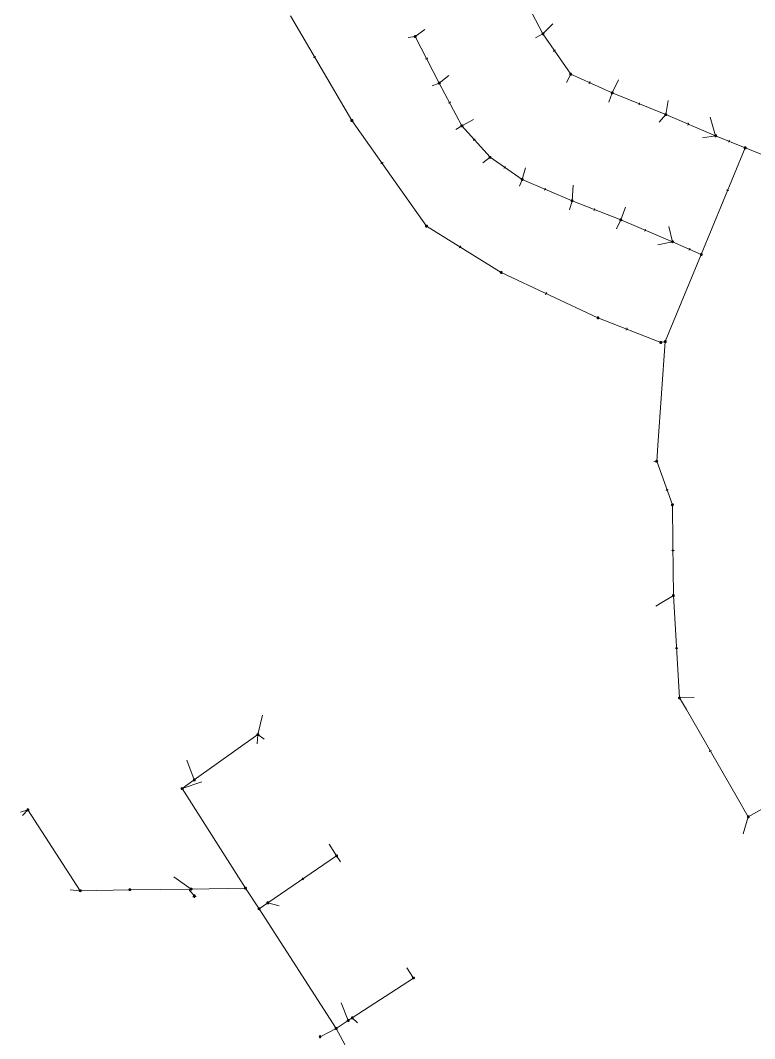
# Model space of a CAD drawing. Header units: metres. Extents: x 25504150 to 25508618, y 6694193 to 6702753.
# Drawn here: x 25505388.5 to 25505734.1, y 6701189.2 to 6701668.5 of the extents above; entities that cross this region are included whole.
import ezdxf

# ---------------------------------------------------------------- set-up
doc = ezdxf.new("R2010")
doc.units = ezdxf.units.M
for name, pattern in [('Sewer_node', [0]), ('Viemariputket', [0]), ('Viemarivarusteet', [0])]:
    doc.linetypes.add(name, pattern=pattern)
for name, color, linetype, lineweight in [('Sewer_node', 7, 'Sewer_node', 0), ('Viemariputket', 7, 'Viemariputket', 0), ('Viemarivarusteet', 7, 'Viemarivarusteet', 0)]:
    doc.layers.add(name, color=color, linetype=linetype, lineweight=lineweight)

msp = doc.modelspace()

# ---------------------------------------------------------------- linework, layer by layer
at = {"layer": 'Sewer_node', "color": 46, "linetype": 'Continuous', "true_color": 0x7f5f00, "flags": 128}
for points, elevation in [([(25505634.93, 6701662.23), (25505634.92, 6701662.3), (25505634.91, 6701662.37), (25505634.88, 6701662.44), (25505634.84, 6701662.5), (25505634.8, 6701662.56), (25505634.74, 6701662.6), (25505634.68, 6701662.64), (25505634.61, 6701662.67), (25505634.54, 6701662.68), (25505634.47, 6701662.69), (25505634.4, 6701662.68), (25505634.33, 6701662.67), (25505634.26, 6701662.64), (25505634.2, 6701662.6), (25505634.14, 6701662.56), (25505634.1, 6701662.5), (25505634.06, 6701662.44), (25505634.03, 6701662.37), (25505634.02, 6701662.3), (25505634.01, 6701662.23), (25505634.02, 6701662.16), (25505634.03, 6701662.09), (25505634.06, 6701662.02), (25505634.1, 6701661.96), (25505634.14, 6701661.9), (25505634.2, 6701661.86), (25505634.26, 6701661.82), (25505634.33, 6701661.79), (25505634.4, 6701661.78), (25505634.47, 6701661.77), (25505634.54, 6701661.78), (25505634.61, 6701661.79), (25505634.68, 6701661.82), (25505634.74, 6701661.86), (25505634.8, 6701661.9), (25505634.84, 6701661.96), (25505634.88, 6701662.02), (25505634.91, 6701662.09), (25505634.92, 6701662.16)], 45.8), ([(25505574.82, 6701660.9), (25505574.81, 6701660.97), (25505574.8, 6701661.04), (25505574.77, 6701661.11), (25505574.73, 6701661.17), (25505574.69, 6701661.23), (25505574.63, 6701661.27), (25505574.57, 6701661.31), (25505574.5, 6701661.34), (25505574.43, 6701661.35), (25505574.36, 6701661.36), (25505574.29, 6701661.35), (25505574.22, 6701661.34), (25505574.15, 6701661.31), (25505574.09, 6701661.27), (25505574.03, 6701661.23), (25505573.99, 6701661.17), (25505573.95, 6701661.11), (25505573.92, 6701661.04), (25505573.91, 6701660.97), (25505573.9, 6701660.9), (25505573.91, 6701660.83), (25505573.92, 6701660.76), (25505573.95, 6701660.69), (25505573.99, 6701660.63), (25505574.03, 6701660.57), (25505574.09, 6701660.53), (25505574.15, 6701660.49), (25505574.22, 6701660.46), (25505574.29, 6701660.45), (25505574.36, 6701660.44), (25505574.43, 6701660.45), (25505574.5, 6701660.46), (25505574.57, 6701660.49), (25505574.63, 6701660.53), (25505574.69, 6701660.57), (25505574.73, 6701660.63), (25505574.77, 6701660.69), (25505574.8, 6701660.76), (25505574.81, 6701660.83)], 46.7), ([(25505647.98, 6701643.17), (25505647.97, 6701643.24), (25505647.96, 6701643.31), (25505647.93, 6701643.38), (25505647.89, 6701643.44), (25505647.85, 6701643.5), (25505647.79, 6701643.54), (25505647.73, 6701643.58), (25505647.66, 6701643.61), (25505647.59, 6701643.62), (25505647.52, 6701643.63), (25505647.45, 6701643.62), (25505647.38, 6701643.61), (25505647.31, 6701643.58), (25505647.25, 6701643.54), (25505647.19, 6701643.5), (25505647.15, 6701643.44), (25505647.11, 6701643.38), (25505647.08, 6701643.31), (25505647.07, 6701643.24), (25505647.06, 6701643.17), (25505647.07, 6701643.1), (25505647.08, 6701643.03), (25505647.11, 6701642.96), (25505647.15, 6701642.9), (25505647.19, 6701642.84), (25505647.25, 6701642.8), (25505647.31, 6701642.76), (25505647.38, 6701642.73), (25505647.45, 6701642.72), (25505647.52, 6701642.71), (25505647.59, 6701642.72), (25505647.66, 6701642.73), (25505647.73, 6701642.76), (25505647.79, 6701642.8), (25505647.85, 6701642.84), (25505647.89, 6701642.9), (25505647.93, 6701642.96), (25505647.96, 6701643.03), (25505647.97, 6701643.1)], 45.62), ([(25505586.1, 6701639), (25505586.09, 6701639.07), (25505586.08, 6701639.14), (25505586.05, 6701639.21), (25505586.01, 6701639.27), (25505585.97, 6701639.33), (25505585.91, 6701639.37), (25505585.85, 6701639.41), (25505585.78, 6701639.44), (25505585.71, 6701639.45), (25505585.64, 6701639.46), (25505585.57, 6701639.45), (25505585.5, 6701639.44), (25505585.43, 6701639.41), (25505585.37, 6701639.37), (25505585.31, 6701639.33), (25505585.27, 6701639.27), (25505585.23, 6701639.21), (25505585.2, 6701639.14), (25505585.19, 6701639.07), (25505585.18, 6701639), (25505585.19, 6701638.93), (25505585.2, 6701638.86), (25505585.23, 6701638.79), (25505585.27, 6701638.73), (25505585.31, 6701638.67), (25505585.37, 6701638.63), (25505585.43, 6701638.59), (25505585.5, 6701638.56), (25505585.57, 6701638.55), (25505585.64, 6701638.54), (25505585.71, 6701638.55), (25505585.78, 6701638.56), (25505585.85, 6701638.59), (25505585.91, 6701638.63), (25505585.97, 6701638.67), (25505586.01, 6701638.73), (25505586.05, 6701638.79), (25505586.08, 6701638.86), (25505586.09, 6701638.93)], 46.31), ([(25505667.55, 6701634.39), (25505667.54, 6701634.46), (25505667.53, 6701634.53), (25505667.5, 6701634.6), (25505667.46, 6701634.66), (25505667.42, 6701634.72), (25505667.36, 6701634.76), (25505667.3, 6701634.8), (25505667.23, 6701634.83), (25505667.16, 6701634.84), (25505667.09, 6701634.85), (25505667.02, 6701634.84), (25505666.95, 6701634.83), (25505666.88, 6701634.8), (25505666.82, 6701634.76), (25505666.76, 6701634.72), (25505666.72, 6701634.66), (25505666.68, 6701634.6), (25505666.65, 6701634.53), (25505666.64, 6701634.46), (25505666.63, 6701634.39), (25505666.64, 6701634.32), (25505666.65, 6701634.25), (25505666.68, 6701634.18), (25505666.72, 6701634.12), (25505666.76, 6701634.06), (25505666.82, 6701634.02), (25505666.88, 6701633.98), (25505666.95, 6701633.95), (25505667.02, 6701633.94), (25505667.09, 6701633.93), (25505667.16, 6701633.94), (25505667.23, 6701633.95), (25505667.3, 6701633.98), (25505667.36, 6701634.02), (25505667.42, 6701634.06), (25505667.46, 6701634.12), (25505667.5, 6701634.18), (25505667.53, 6701634.25), (25505667.54, 6701634.32)], 45.45), ([(25505692.74, 6701624.18), (25505692.73, 6701624.25), (25505692.72, 6701624.33), (25505692.69, 6701624.39), (25505692.65, 6701624.46), (25505692.6, 6701624.51), (25505692.55, 6701624.56), (25505692.48, 6701624.6), (25505692.42, 6701624.63), (25505692.34, 6701624.64), (25505692.27, 6701624.65), (25505692.2, 6701624.64), (25505692.12, 6701624.63), (25505692.06, 6701624.6), (25505691.99, 6701624.56), (25505691.94, 6701624.51), (25505691.89, 6701624.46), (25505691.85, 6701624.39), (25505691.82, 6701624.33), (25505691.81, 6701624.25), (25505691.8, 6701624.18), (25505691.81, 6701624.11), (25505691.82, 6701624.03), (25505691.85, 6701623.97), (25505691.89, 6701623.9), (25505691.94, 6701623.85), (25505691.99, 6701623.8), (25505692.06, 6701623.76), (25505692.12, 6701623.73), (25505692.2, 6701623.72), (25505692.27, 6701623.71), (25505692.34, 6701623.72), (25505692.42, 6701623.73), (25505692.48, 6701623.76), (25505692.55, 6701623.8), (25505692.6, 6701623.85), (25505692.65, 6701623.9), (25505692.69, 6701623.97), (25505692.72, 6701624.03), (25505692.73, 6701624.11)], 44.67), ([(25505544.98, 6701621.39), (25505544.97, 6701621.46), (25505544.96, 6701621.53), (25505544.93, 6701621.6), (25505544.89, 6701621.66), (25505544.85, 6701621.72), (25505544.79, 6701621.76), (25505544.73, 6701621.8), (25505544.66, 6701621.83), (25505544.59, 6701621.84), (25505544.52, 6701621.85), (25505544.45, 6701621.84), (25505544.38, 6701621.83), (25505544.31, 6701621.8), (25505544.25, 6701621.76), (25505544.19, 6701621.72), (25505544.15, 6701621.66), (25505544.11, 6701621.6), (25505544.08, 6701621.53), (25505544.07, 6701621.46), (25505544.06, 6701621.39), (25505544.07, 6701621.32), (25505544.08, 6701621.25), (25505544.11, 6701621.18), (25505544.15, 6701621.12), (25505544.19, 6701621.06), (25505544.25, 6701621.02), (25505544.31, 6701620.98), (25505544.38, 6701620.95), (25505544.45, 6701620.94), (25505544.52, 6701620.93), (25505544.59, 6701620.94), (25505544.66, 6701620.95), (25505544.73, 6701620.98), (25505544.79, 6701621.02), (25505544.85, 6701621.06), (25505544.89, 6701621.12), (25505544.93, 6701621.18), (25505544.96, 6701621.25), (25505544.97, 6701621.32)], 46.59), ([(25505596.79, 6701618.94), (25505596.78, 6701619.01), (25505596.77, 6701619.08), (25505596.74, 6701619.15), (25505596.7, 6701619.21), (25505596.66, 6701619.27), (25505596.6, 6701619.31), (25505596.54, 6701619.35), (25505596.47, 6701619.38), (25505596.4, 6701619.39), (25505596.33, 6701619.4), (25505596.26, 6701619.39), (25505596.19, 6701619.38), (25505596.12, 6701619.35), (25505596.06, 6701619.31), (25505596, 6701619.27), (25505595.96, 6701619.21), (25505595.92, 6701619.15), (25505595.89, 6701619.08), (25505595.88, 6701619.01), (25505595.87, 6701618.94), (25505595.88, 6701618.87), (25505595.89, 6701618.8), (25505595.92, 6701618.73), (25505595.96, 6701618.67), (25505596, 6701618.61), (25505596.06, 6701618.57), (25505596.12, 6701618.53), (25505596.19, 6701618.5), (25505596.26, 6701618.49), (25505596.33, 6701618.48), (25505596.4, 6701618.49), (25505596.47, 6701618.5), (25505596.54, 6701618.53), (25505596.6, 6701618.57), (25505596.66, 6701618.61), (25505596.7, 6701618.67), (25505596.74, 6701618.73), (25505596.77, 6701618.8), (25505596.78, 6701618.87)], 46.15), ([(25505716.2, 6701614.21), (25505716.19, 6701614.28), (25505716.18, 6701614.36), (25505716.15, 6701614.42), (25505716.11, 6701614.49), (25505716.06, 6701614.54), (25505716.01, 6701614.59), (25505715.94, 6701614.63), (25505715.88, 6701614.66), (25505715.8, 6701614.67), (25505715.73, 6701614.68), (25505715.66, 6701614.67), (25505715.58, 6701614.66), (25505715.52, 6701614.63), (25505715.45, 6701614.59), (25505715.4, 6701614.54), (25505715.35, 6701614.49), (25505715.31, 6701614.42), (25505715.28, 6701614.36), (25505715.27, 6701614.28), (25505715.26, 6701614.21), (25505715.27, 6701614.14), (25505715.28, 6701614.06), (25505715.31, 6701614), (25505715.35, 6701613.93), (25505715.4, 6701613.88), (25505715.45, 6701613.83), (25505715.52, 6701613.79), (25505715.58, 6701613.76), (25505715.66, 6701613.75), (25505715.73, 6701613.74), (25505715.8, 6701613.75), (25505715.88, 6701613.76), (25505715.94, 6701613.79), (25505716.01, 6701613.83), (25505716.06, 6701613.88), (25505716.11, 6701613.93), (25505716.15, 6701614), (25505716.18, 6701614.06), (25505716.19, 6701614.14)], 43.05), ([(25505730.07, 6701608.54), (25505730.06, 6701608.61), (25505730.05, 6701608.68), (25505730.02, 6701608.75), (25505729.98, 6701608.81), (25505729.94, 6701608.87), (25505729.88, 6701608.91), (25505729.82, 6701608.95), (25505729.75, 6701608.98), (25505729.68, 6701608.99), (25505729.61, 6701609), (25505729.54, 6701608.99), (25505729.47, 6701608.98), (25505729.4, 6701608.95), (25505729.34, 6701608.91), (25505729.28, 6701608.87), (25505729.24, 6701608.81), (25505729.2, 6701608.75), (25505729.17, 6701608.68), (25505729.16, 6701608.61), (25505729.15, 6701608.54), (25505729.16, 6701608.47), (25505729.17, 6701608.4), (25505729.2, 6701608.33), (25505729.24, 6701608.27), (25505729.28, 6701608.21), (25505729.34, 6701608.17), (25505729.4, 6701608.13), (25505729.47, 6701608.1), (25505729.54, 6701608.09), (25505729.61, 6701608.08), (25505729.68, 6701608.09), (25505729.75, 6701608.1), (25505729.82, 6701608.13), (25505729.88, 6701608.17), (25505729.94, 6701608.21), (25505729.98, 6701608.27), (25505730.02, 6701608.33), (25505730.05, 6701608.4), (25505730.06, 6701608.47)], 42.83), ([(25505610.01, 6701604.07), (25505610, 6701604.14), (25505609.99, 6701604.21), (25505609.96, 6701604.28), (25505609.92, 6701604.34), (25505609.88, 6701604.4), (25505609.82, 6701604.44), (25505609.76, 6701604.48), (25505609.69, 6701604.51), (25505609.62, 6701604.52), (25505609.55, 6701604.53), (25505609.48, 6701604.52), (25505609.41, 6701604.51), (25505609.34, 6701604.48), (25505609.28, 6701604.44), (25505609.22, 6701604.4), (25505609.18, 6701604.34), (25505609.14, 6701604.28), (25505609.11, 6701604.21), (25505609.1, 6701604.14), (25505609.09, 6701604.07), (25505609.1, 6701604), (25505609.11, 6701603.93), (25505609.14, 6701603.86), (25505609.18, 6701603.8), (25505609.22, 6701603.74), (25505609.28, 6701603.7), (25505609.34, 6701603.66), (25505609.41, 6701603.63), (25505609.48, 6701603.62), (25505609.55, 6701603.61), (25505609.62, 6701603.62), (25505609.69, 6701603.63), (25505609.76, 6701603.66), (25505609.82, 6701603.7), (25505609.88, 6701603.74), (25505609.92, 6701603.8), (25505609.96, 6701603.86), (25505609.99, 6701603.93), (25505610, 6701604)], 46.01), ([(25505625.18, 6701593.64), (25505625.17, 6701593.71), (25505625.16, 6701593.78), (25505625.13, 6701593.85), (25505625.09, 6701593.91), (25505625.05, 6701593.97), (25505624.99, 6701594.01), (25505624.93, 6701594.05), (25505624.86, 6701594.08), (25505624.79, 6701594.09), (25505624.72, 6701594.1), (25505624.65, 6701594.09), (25505624.58, 6701594.08), (25505624.51, 6701594.05), (25505624.45, 6701594.01), (25505624.39, 6701593.97), (25505624.35, 6701593.91), (25505624.31, 6701593.85), (25505624.28, 6701593.78), (25505624.27, 6701593.71), (25505624.26, 6701593.64), (25505624.27, 6701593.57), (25505624.28, 6701593.5), (25505624.31, 6701593.43), (25505624.35, 6701593.37), (25505624.39, 6701593.31), (25505624.45, 6701593.27), (25505624.51, 6701593.23), (25505624.58, 6701593.2), (25505624.65, 6701593.19), (25505624.72, 6701593.18), (25505624.79, 6701593.19), (25505624.86, 6701593.2), (25505624.93, 6701593.23), (25505624.99, 6701593.27), (25505625.05, 6701593.31), (25505625.09, 6701593.37), (25505625.13, 6701593.43), (25505625.16, 6701593.5), (25505625.17, 6701593.57)], 45.89), ([(25505648.61, 6701583.61), (25505648.6, 6701583.68), (25505648.59, 6701583.75), (25505648.56, 6701583.82), (25505648.52, 6701583.88), (25505648.48, 6701583.94), (25505648.42, 6701583.98), (25505648.36, 6701584.02), (25505648.29, 6701584.05), (25505648.22, 6701584.06), (25505648.15, 6701584.07), (25505648.08, 6701584.06), (25505648.01, 6701584.05), (25505647.94, 6701584.02), (25505647.88, 6701583.98), (25505647.82, 6701583.94), (25505647.78, 6701583.88), (25505647.74, 6701583.82), (25505647.71, 6701583.75), (25505647.7, 6701583.68), (25505647.69, 6701583.61), (25505647.7, 6701583.54), (25505647.71, 6701583.47), (25505647.74, 6701583.4), (25505647.78, 6701583.34), (25505647.82, 6701583.28), (25505647.88, 6701583.24), (25505647.94, 6701583.2), (25505648.01, 6701583.17), (25505648.08, 6701583.16), (25505648.15, 6701583.15), (25505648.22, 6701583.16), (25505648.29, 6701583.17), (25505648.36, 6701583.2), (25505648.42, 6701583.24), (25505648.48, 6701583.28), (25505648.52, 6701583.34), (25505648.56, 6701583.4), (25505648.59, 6701583.47), (25505648.6, 6701583.54)], 45.7), ([(25505580.1, 6701571.69), (25505580.09, 6701571.76), (25505580.08, 6701571.83), (25505580.05, 6701571.9), (25505580.01, 6701571.96), (25505579.97, 6701572.02), (25505579.91, 6701572.06), (25505579.85, 6701572.1), (25505579.78, 6701572.13), (25505579.71, 6701572.14), (25505579.64, 6701572.15), (25505579.57, 6701572.14), (25505579.5, 6701572.13), (25505579.43, 6701572.1), (25505579.37, 6701572.06), (25505579.31, 6701572.02), (25505579.27, 6701571.96), (25505579.23, 6701571.9), (25505579.2, 6701571.83), (25505579.19, 6701571.76), (25505579.18, 6701571.69), (25505579.19, 6701571.62), (25505579.2, 6701571.55), (25505579.23, 6701571.48), (25505579.27, 6701571.42), (25505579.31, 6701571.36), (25505579.37, 6701571.32), (25505579.43, 6701571.28), (25505579.5, 6701571.25), (25505579.57, 6701571.24), (25505579.64, 6701571.23), (25505579.71, 6701571.24), (25505579.78, 6701571.25), (25505579.85, 6701571.28), (25505579.91, 6701571.32), (25505579.97, 6701571.36), (25505580.01, 6701571.42), (25505580.05, 6701571.48), (25505580.08, 6701571.55), (25505580.09, 6701571.62)], 45.87), ([(25505671.53, 6701574.59), (25505671.52, 6701574.66), (25505671.51, 6701574.73), (25505671.48, 6701574.8), (25505671.44, 6701574.86), (25505671.4, 6701574.92), (25505671.34, 6701574.96), (25505671.28, 6701575), (25505671.21, 6701575.03), (25505671.14, 6701575.04), (25505671.07, 6701575.05), (25505671, 6701575.04), (25505670.93, 6701575.03), (25505670.86, 6701575), (25505670.8, 6701574.96), (25505670.74, 6701574.92), (25505670.7, 6701574.86), (25505670.66, 6701574.8), (25505670.63, 6701574.73), (25505670.62, 6701574.66), (25505670.61, 6701574.59), (25505670.62, 6701574.52), (25505670.63, 6701574.45), (25505670.66, 6701574.38), (25505670.7, 6701574.32), (25505670.74, 6701574.26), (25505670.8, 6701574.22), (25505670.86, 6701574.18), (25505670.93, 6701574.15), (25505671, 6701574.14), (25505671.07, 6701574.13), (25505671.14, 6701574.14), (25505671.21, 6701574.15), (25505671.28, 6701574.18), (25505671.34, 6701574.22), (25505671.4, 6701574.26), (25505671.44, 6701574.32), (25505671.48, 6701574.38), (25505671.51, 6701574.45), (25505671.52, 6701574.52)], 44.88), ([(25505695.87, 6701564.34), (25505695.86, 6701564.41), (25505695.85, 6701564.48), (25505695.82, 6701564.55), (25505695.78, 6701564.61), (25505695.74, 6701564.67), (25505695.68, 6701564.71), (25505695.62, 6701564.75), (25505695.55, 6701564.78), (25505695.48, 6701564.79), (25505695.41, 6701564.8), (25505695.34, 6701564.79), (25505695.27, 6701564.78), (25505695.2, 6701564.75), (25505695.14, 6701564.71), (25505695.08, 6701564.67), (25505695.04, 6701564.61), (25505695, 6701564.55), (25505694.97, 6701564.48), (25505694.96, 6701564.41), (25505694.95, 6701564.34), (25505694.96, 6701564.27), (25505694.97, 6701564.2), (25505695, 6701564.13), (25505695.04, 6701564.07), (25505695.08, 6701564.01), (25505695.14, 6701563.97), (25505695.2, 6701563.93), (25505695.27, 6701563.9), (25505695.34, 6701563.89), (25505695.41, 6701563.88), (25505695.48, 6701563.89), (25505695.55, 6701563.9), (25505695.62, 6701563.93), (25505695.68, 6701563.97), (25505695.74, 6701564.01), (25505695.78, 6701564.07), (25505695.82, 6701564.13), (25505695.85, 6701564.2), (25505695.86, 6701564.27)], 43.43), ([(25505709.44, 6701558.31), (25505709.43, 6701558.38), (25505709.42, 6701558.45), (25505709.39, 6701558.52), (25505709.35, 6701558.58), (25505709.31, 6701558.64), (25505709.25, 6701558.68), (25505709.19, 6701558.72), (25505709.12, 6701558.75), (25505709.05, 6701558.76), (25505708.98, 6701558.77), (25505708.91, 6701558.76), (25505708.84, 6701558.75), (25505708.77, 6701558.72), (25505708.71, 6701558.68), (25505708.65, 6701558.64), (25505708.61, 6701558.58), (25505708.57, 6701558.52), (25505708.54, 6701558.45), (25505708.53, 6701558.38), (25505708.52, 6701558.31), (25505708.53, 6701558.24), (25505708.54, 6701558.17), (25505708.57, 6701558.1), (25505708.61, 6701558.04), (25505708.65, 6701557.98), (25505708.71, 6701557.94), (25505708.77, 6701557.9), (25505708.84, 6701557.87), (25505708.91, 6701557.86), (25505708.98, 6701557.85), (25505709.05, 6701557.86), (25505709.12, 6701557.87), (25505709.19, 6701557.9), (25505709.25, 6701557.94), (25505709.31, 6701557.98), (25505709.35, 6701558.04), (25505709.39, 6701558.1), (25505709.42, 6701558.17), (25505709.43, 6701558.24)], 43.26), ([(25505615.31, 6701549.86), (25505615.3, 6701549.93), (25505615.29, 6701550), (25505615.26, 6701550.07), (25505615.22, 6701550.13), (25505615.18, 6701550.19), (25505615.12, 6701550.23), (25505615.06, 6701550.27), (25505614.99, 6701550.3), (25505614.92, 6701550.31), (25505614.85, 6701550.32), (25505614.78, 6701550.31), (25505614.71, 6701550.3), (25505614.64, 6701550.27), (25505614.58, 6701550.23), (25505614.52, 6701550.19), (25505614.48, 6701550.13), (25505614.44, 6701550.07), (25505614.41, 6701550), (25505614.4, 6701549.93), (25505614.39, 6701549.86), (25505614.4, 6701549.79), (25505614.41, 6701549.72), (25505614.44, 6701549.65), (25505614.48, 6701549.59), (25505614.52, 6701549.53), (25505614.58, 6701549.49), (25505614.64, 6701549.45), (25505614.71, 6701549.42), (25505614.78, 6701549.41), (25505614.85, 6701549.4), (25505614.92, 6701549.41), (25505614.99, 6701549.42), (25505615.06, 6701549.45), (25505615.12, 6701549.49), (25505615.18, 6701549.53), (25505615.22, 6701549.59), (25505615.26, 6701549.65), (25505615.29, 6701549.72), (25505615.3, 6701549.79)], 45.25), ([(25505660.82, 6701528.49), (25505660.81, 6701528.56), (25505660.8, 6701528.63), (25505660.77, 6701528.7), (25505660.73, 6701528.76), (25505660.69, 6701528.82), (25505660.63, 6701528.86), (25505660.57, 6701528.9), (25505660.5, 6701528.93), (25505660.43, 6701528.94), (25505660.36, 6701528.95), (25505660.29, 6701528.94), (25505660.22, 6701528.93), (25505660.15, 6701528.9), (25505660.09, 6701528.86), (25505660.03, 6701528.82), (25505659.99, 6701528.76), (25505659.95, 6701528.7), (25505659.92, 6701528.63), (25505659.91, 6701528.56), (25505659.9, 6701528.49), (25505659.91, 6701528.42), (25505659.92, 6701528.35), (25505659.95, 6701528.28), (25505659.99, 6701528.22), (25505660.03, 6701528.16), (25505660.09, 6701528.12), (25505660.15, 6701528.08), (25505660.22, 6701528.05), (25505660.29, 6701528.04), (25505660.36, 6701528.03), (25505660.43, 6701528.04), (25505660.5, 6701528.05), (25505660.57, 6701528.08), (25505660.63, 6701528.12), (25505660.69, 6701528.16), (25505660.73, 6701528.22), (25505660.77, 6701528.28), (25505660.8, 6701528.35), (25505660.81, 6701528.42)], 44.36), ([(25505690.41, 6701516.91), (25505690.4, 6701516.98), (25505690.39, 6701517.05), (25505690.36, 6701517.12), (25505690.32, 6701517.18), (25505690.28, 6701517.24), (25505690.22, 6701517.28), (25505690.16, 6701517.32), (25505690.09, 6701517.35), (25505690.02, 6701517.36), (25505689.95, 6701517.37), (25505689.88, 6701517.36), (25505689.81, 6701517.35), (25505689.74, 6701517.32), (25505689.68, 6701517.28), (25505689.62, 6701517.24), (25505689.58, 6701517.18), (25505689.54, 6701517.12), (25505689.51, 6701517.05), (25505689.5, 6701516.98), (25505689.49, 6701516.91), (25505689.5, 6701516.84), (25505689.51, 6701516.77), (25505689.54, 6701516.7), (25505689.58, 6701516.64), (25505689.62, 6701516.58), (25505689.68, 6701516.54), (25505689.74, 6701516.5), (25505689.81, 6701516.47), (25505689.88, 6701516.46), (25505689.95, 6701516.45), (25505690.02, 6701516.46), (25505690.09, 6701516.47), (25505690.16, 6701516.5), (25505690.22, 6701516.54), (25505690.28, 6701516.58), (25505690.32, 6701516.64), (25505690.36, 6701516.7), (25505690.39, 6701516.77), (25505690.4, 6701516.84)], 43.72), ([(25505692.51, 6701517.3), (25505692.5, 6701517.37), (25505692.49, 6701517.45), (25505692.46, 6701517.51), (25505692.42, 6701517.58), (25505692.37, 6701517.63), (25505692.32, 6701517.68), (25505692.25, 6701517.72), (25505692.19, 6701517.75), (25505692.11, 6701517.76), (25505692.04, 6701517.77), (25505691.97, 6701517.76), (25505691.89, 6701517.75), (25505691.83, 6701517.72), (25505691.76, 6701517.68), (25505691.71, 6701517.63), (25505691.66, 6701517.58), (25505691.62, 6701517.51), (25505691.59, 6701517.45), (25505691.58, 6701517.37), (25505691.57, 6701517.3), (25505691.58, 6701517.23), (25505691.59, 6701517.15), (25505691.62, 6701517.09), (25505691.66, 6701517.02), (25505691.71, 6701516.97), (25505691.76, 6701516.92), (25505691.83, 6701516.88), (25505691.89, 6701516.85), (25505691.97, 6701516.84), (25505692.04, 6701516.83), (25505692.11, 6701516.84), (25505692.19, 6701516.85), (25505692.25, 6701516.88), (25505692.32, 6701516.92), (25505692.37, 6701516.97), (25505692.42, 6701517.02), (25505692.46, 6701517.09), (25505692.49, 6701517.15), (25505692.5, 6701517.23)], 43.66), ([(25505688.45, 6701460.97), (25505688.44, 6701461.04), (25505688.43, 6701461.11), (25505688.4, 6701461.18), (25505688.36, 6701461.24), (25505688.32, 6701461.3), (25505688.26, 6701461.34), (25505688.2, 6701461.38), (25505688.13, 6701461.41), (25505688.06, 6701461.42), (25505687.99, 6701461.43), (25505687.92, 6701461.42), (25505687.85, 6701461.41), (25505687.78, 6701461.38), (25505687.72, 6701461.34), (25505687.66, 6701461.3), (25505687.62, 6701461.24), (25505687.58, 6701461.18), (25505687.55, 6701461.11), (25505687.54, 6701461.04), (25505687.53, 6701460.97), (25505687.54, 6701460.9), (25505687.55, 6701460.83), (25505687.58, 6701460.76), (25505687.62, 6701460.7), (25505687.66, 6701460.64), (25505687.72, 6701460.6), (25505687.78, 6701460.56), (25505687.85, 6701460.53), (25505687.92, 6701460.52), (25505687.99, 6701460.51), (25505688.06, 6701460.52), (25505688.13, 6701460.53), (25505688.2, 6701460.56), (25505688.26, 6701460.6), (25505688.32, 6701460.64), (25505688.36, 6701460.7), (25505688.4, 6701460.76), (25505688.43, 6701460.83), (25505688.44, 6701460.9)], 43.62), ([(25505695.84, 6701440.51), (25505695.83, 6701440.58), (25505695.82, 6701440.65), (25505695.79, 6701440.72), (25505695.75, 6701440.78), (25505695.71, 6701440.84), (25505695.65, 6701440.88), (25505695.59, 6701440.92), (25505695.52, 6701440.95), (25505695.45, 6701440.96), (25505695.38, 6701440.97), (25505695.31, 6701440.96), (25505695.24, 6701440.95), (25505695.17, 6701440.92), (25505695.11, 6701440.88), (25505695.05, 6701440.84), (25505695.01, 6701440.78), (25505694.97, 6701440.72), (25505694.94, 6701440.65), (25505694.93, 6701440.58), (25505694.92, 6701440.51), (25505694.93, 6701440.44), (25505694.94, 6701440.37), (25505694.97, 6701440.3), (25505695.01, 6701440.24), (25505695.05, 6701440.18), (25505695.11, 6701440.14), (25505695.17, 6701440.1), (25505695.24, 6701440.07), (25505695.31, 6701440.06), (25505695.38, 6701440.05), (25505695.45, 6701440.06), (25505695.52, 6701440.07), (25505695.59, 6701440.1), (25505695.65, 6701440.14), (25505695.71, 6701440.18), (25505695.75, 6701440.24), (25505695.79, 6701440.3), (25505695.82, 6701440.37), (25505695.83, 6701440.44)], 43.39), ([(25505696.3, 6701397.76), (25505696.29, 6701397.83), (25505696.28, 6701397.9), (25505696.25, 6701397.97), (25505696.21, 6701398.03), (25505696.17, 6701398.09), (25505696.11, 6701398.13), (25505696.05, 6701398.17), (25505695.98, 6701398.2), (25505695.91, 6701398.21), (25505695.84, 6701398.22), (25505695.77, 6701398.21), (25505695.7, 6701398.2), (25505695.63, 6701398.17), (25505695.57, 6701398.13), (25505695.51, 6701398.09), (25505695.47, 6701398.03), (25505695.43, 6701397.97), (25505695.4, 6701397.9), (25505695.39, 6701397.83), (25505695.38, 6701397.76), (25505695.39, 6701397.69), (25505695.4, 6701397.62), (25505695.43, 6701397.55), (25505695.47, 6701397.49), (25505695.51, 6701397.43), (25505695.57, 6701397.39), (25505695.63, 6701397.35), (25505695.7, 6701397.32), (25505695.77, 6701397.31), (25505695.84, 6701397.3), (25505695.91, 6701397.31), (25505695.98, 6701397.32), (25505696.05, 6701397.35), (25505696.11, 6701397.39), (25505696.17, 6701397.43), (25505696.21, 6701397.49), (25505696.25, 6701397.55), (25505696.28, 6701397.62), (25505696.29, 6701397.69)], 43.74), ([(25505699.2, 6701349.56), (25505699.19, 6701349.63), (25505699.18, 6701349.7), (25505699.15, 6701349.77), (25505699.11, 6701349.83), (25505699.07, 6701349.89), (25505699.01, 6701349.93), (25505698.95, 6701349.97), (25505698.88, 6701350), (25505698.81, 6701350.01), (25505698.74, 6701350.02), (25505698.67, 6701350.01), (25505698.6, 6701350), (25505698.53, 6701349.97), (25505698.47, 6701349.93), (25505698.41, 6701349.89), (25505698.37, 6701349.83), (25505698.33, 6701349.77), (25505698.3, 6701349.7), (25505698.29, 6701349.63), (25505698.28, 6701349.56), (25505698.29, 6701349.49), (25505698.3, 6701349.42), (25505698.33, 6701349.35), (25505698.37, 6701349.29), (25505698.41, 6701349.23), (25505698.47, 6701349.19), (25505698.53, 6701349.15), (25505698.6, 6701349.12), (25505698.67, 6701349.11), (25505698.74, 6701349.1), (25505698.81, 6701349.11), (25505698.88, 6701349.12), (25505698.95, 6701349.15), (25505699.01, 6701349.19), (25505699.07, 6701349.23), (25505699.11, 6701349.29), (25505699.15, 6701349.35), (25505699.18, 6701349.42), (25505699.19, 6701349.49)], 44.13), ([(25505500.78, 6701332.3), (25505500.77, 6701332.37), (25505500.76, 6701332.45), (25505500.73, 6701332.51), (25505500.69, 6701332.58), (25505500.64, 6701332.63), (25505500.59, 6701332.68), (25505500.52, 6701332.72), (25505500.46, 6701332.75), (25505500.38, 6701332.76), (25505500.31, 6701332.77), (25505500.24, 6701332.76), (25505500.16, 6701332.75), (25505500.1, 6701332.72), (25505500.03, 6701332.68), (25505499.98, 6701332.63), (25505499.93, 6701332.58), (25505499.89, 6701332.51), (25505499.86, 6701332.45), (25505499.85, 6701332.37), (25505499.84, 6701332.3), (25505499.85, 6701332.23), (25505499.86, 6701332.15), (25505499.89, 6701332.09), (25505499.93, 6701332.02), (25505499.98, 6701331.97), (25505500.03, 6701331.92), (25505500.1, 6701331.88), (25505500.16, 6701331.85), (25505500.24, 6701331.84), (25505500.31, 6701331.83), (25505500.38, 6701331.84), (25505500.46, 6701331.85), (25505500.52, 6701331.88), (25505500.59, 6701331.92), (25505500.64, 6701331.97), (25505500.69, 6701332.02), (25505500.73, 6701332.09), (25505500.76, 6701332.15), (25505500.77, 6701332.23)], 49.53), ([(25505465.09, 6701306.87), (25505465.08, 6701306.94), (25505465.07, 6701307.01), (25505465.04, 6701307.08), (25505465, 6701307.14), (25505464.96, 6701307.2), (25505464.9, 6701307.24), (25505464.84, 6701307.28), (25505464.77, 6701307.31), (25505464.7, 6701307.32), (25505464.63, 6701307.33), (25505464.56, 6701307.32), (25505464.49, 6701307.31), (25505464.42, 6701307.28), (25505464.36, 6701307.24), (25505464.3, 6701307.2), (25505464.26, 6701307.14), (25505464.22, 6701307.08), (25505464.19, 6701307.01), (25505464.18, 6701306.94), (25505464.17, 6701306.87), (25505464.18, 6701306.8), (25505464.19, 6701306.73), (25505464.22, 6701306.66), (25505464.26, 6701306.6), (25505464.3, 6701306.54), (25505464.36, 6701306.5), (25505464.42, 6701306.46), (25505464.49, 6701306.43), (25505464.56, 6701306.42), (25505464.63, 6701306.41), (25505464.7, 6701306.42), (25505464.77, 6701306.43), (25505464.84, 6701306.46), (25505464.9, 6701306.5), (25505464.96, 6701306.54), (25505465, 6701306.6), (25505465.04, 6701306.66), (25505465.07, 6701306.73), (25505465.08, 6701306.8)], 49.41), ([(25505470.85, 6701310.98), (25505470.84, 6701311.05), (25505470.83, 6701311.12), (25505470.8, 6701311.19), (25505470.76, 6701311.25), (25505470.72, 6701311.31), (25505470.66, 6701311.35), (25505470.6, 6701311.39), (25505470.53, 6701311.42), (25505470.46, 6701311.43), (25505470.39, 6701311.44), (25505470.32, 6701311.43), (25505470.25, 6701311.42), (25505470.18, 6701311.39), (25505470.12, 6701311.35), (25505470.06, 6701311.31), (25505470.02, 6701311.25), (25505469.98, 6701311.19), (25505469.95, 6701311.12), (25505469.94, 6701311.05), (25505469.93, 6701310.98), (25505469.94, 6701310.91), (25505469.95, 6701310.84), (25505469.98, 6701310.77), (25505470.02, 6701310.71), (25505470.06, 6701310.65), (25505470.12, 6701310.61), (25505470.18, 6701310.57), (25505470.25, 6701310.54), (25505470.32, 6701310.53), (25505470.39, 6701310.52), (25505470.46, 6701310.53), (25505470.53, 6701310.54), (25505470.6, 6701310.57), (25505470.66, 6701310.61), (25505470.72, 6701310.65), (25505470.76, 6701310.71), (25505470.8, 6701310.77), (25505470.83, 6701310.84), (25505470.84, 6701310.91)], 47.47), ([(25505392.55, 6701296.91), (25505392.54, 6701296.98), (25505392.53, 6701297.05), (25505392.5, 6701297.12), (25505392.46, 6701297.18), (25505392.42, 6701297.24), (25505392.36, 6701297.28), (25505392.3, 6701297.32), (25505392.23, 6701297.35), (25505392.16, 6701297.36), (25505392.09, 6701297.37), (25505392.02, 6701297.36), (25505391.95, 6701297.35), (25505391.88, 6701297.32), (25505391.82, 6701297.28), (25505391.76, 6701297.24), (25505391.72, 6701297.18), (25505391.68, 6701297.12), (25505391.65, 6701297.05), (25505391.64, 6701296.98), (25505391.63, 6701296.91), (25505391.64, 6701296.84), (25505391.65, 6701296.77), (25505391.68, 6701296.7), (25505391.72, 6701296.64), (25505391.76, 6701296.58), (25505391.82, 6701296.54), (25505391.88, 6701296.5), (25505391.95, 6701296.47), (25505392.02, 6701296.46), (25505392.09, 6701296.45), (25505392.16, 6701296.46), (25505392.23, 6701296.47), (25505392.3, 6701296.5), (25505392.36, 6701296.54), (25505392.42, 6701296.58), (25505392.46, 6701296.64), (25505392.5, 6701296.7), (25505392.53, 6701296.77), (25505392.54, 6701296.84)], 51.97), ([(25505731.57, 6701293.57), (25505731.56, 6701293.64), (25505731.55, 6701293.71), (25505731.52, 6701293.78), (25505731.48, 6701293.84), (25505731.44, 6701293.9), (25505731.38, 6701293.94), (25505731.32, 6701293.98), (25505731.25, 6701294.01), (25505731.18, 6701294.02), (25505731.11, 6701294.03), (25505731.04, 6701294.02), (25505730.97, 6701294.01), (25505730.9, 6701293.98), (25505730.84, 6701293.94), (25505730.78, 6701293.9), (25505730.74, 6701293.84), (25505730.7, 6701293.78), (25505730.67, 6701293.71), (25505730.66, 6701293.64), (25505730.65, 6701293.57), (25505730.66, 6701293.5), (25505730.67, 6701293.43), (25505730.7, 6701293.36), (25505730.74, 6701293.3), (25505730.78, 6701293.24), (25505730.84, 6701293.2), (25505730.9, 6701293.16), (25505730.97, 6701293.13), (25505731.04, 6701293.12), (25505731.11, 6701293.11), (25505731.18, 6701293.12), (25505731.25, 6701293.13), (25505731.32, 6701293.16), (25505731.38, 6701293.2), (25505731.44, 6701293.24), (25505731.48, 6701293.3), (25505731.52, 6701293.36), (25505731.55, 6701293.43), (25505731.56, 6701293.5)], 44.66), ([(25505537.81, 6701275.23), (25505537.8, 6701275.3), (25505537.79, 6701275.37), (25505537.76, 6701275.44), (25505537.72, 6701275.5), (25505537.68, 6701275.56), (25505537.62, 6701275.6), (25505537.56, 6701275.64), (25505537.49, 6701275.67), (25505537.42, 6701275.68), (25505537.35, 6701275.69), (25505537.28, 6701275.68), (25505537.21, 6701275.67), (25505537.14, 6701275.64), (25505537.08, 6701275.6), (25505537.02, 6701275.56), (25505536.98, 6701275.5), (25505536.94, 6701275.44), (25505536.91, 6701275.37), (25505536.9, 6701275.3), (25505536.89, 6701275.23), (25505536.9, 6701275.16), (25505536.91, 6701275.09), (25505536.94, 6701275.02), (25505536.98, 6701274.96), (25505537.02, 6701274.9), (25505537.08, 6701274.86), (25505537.14, 6701274.82), (25505537.21, 6701274.79), (25505537.28, 6701274.78), (25505537.35, 6701274.77), (25505537.42, 6701274.78), (25505537.49, 6701274.79), (25505537.56, 6701274.82), (25505537.62, 6701274.86), (25505537.68, 6701274.9), (25505537.72, 6701274.96), (25505537.76, 6701275.02), (25505537.79, 6701275.09), (25505537.8, 6701275.16)], 49.33), ([(25505417.16, 6701258.82), (25505417.15, 6701258.89), (25505417.14, 6701258.96), (25505417.11, 6701259.03), (25505417.07, 6701259.09), (25505417.03, 6701259.15), (25505416.97, 6701259.19), (25505416.91, 6701259.23), (25505416.84, 6701259.26), (25505416.77, 6701259.27), (25505416.7, 6701259.28), (25505416.63, 6701259.27), (25505416.56, 6701259.26), (25505416.49, 6701259.23), (25505416.43, 6701259.19), (25505416.37, 6701259.15), (25505416.33, 6701259.09), (25505416.29, 6701259.03), (25505416.26, 6701258.96), (25505416.25, 6701258.89), (25505416.24, 6701258.82), (25505416.25, 6701258.75), (25505416.26, 6701258.68), (25505416.29, 6701258.61), (25505416.33, 6701258.55), (25505416.37, 6701258.49), (25505416.43, 6701258.45), (25505416.49, 6701258.41), (25505416.56, 6701258.38), (25505416.63, 6701258.37), (25505416.7, 6701258.36), (25505416.77, 6701258.37), (25505416.84, 6701258.38), (25505416.91, 6701258.41), (25505416.97, 6701258.45), (25505417.03, 6701258.49), (25505417.07, 6701258.55), (25505417.11, 6701258.61), (25505417.14, 6701258.68), (25505417.15, 6701258.75)], 51.01), ([(25505440.51, 6701259.3), (25505440.5, 6701259.37), (25505440.49, 6701259.44), (25505440.46, 6701259.51), (25505440.42, 6701259.57), (25505440.38, 6701259.63), (25505440.32, 6701259.67), (25505440.26, 6701259.71), (25505440.19, 6701259.74), (25505440.12, 6701259.75), (25505440.05, 6701259.76), (25505439.98, 6701259.75), (25505439.91, 6701259.74), (25505439.84, 6701259.71), (25505439.78, 6701259.67), (25505439.72, 6701259.63), (25505439.68, 6701259.57), (25505439.64, 6701259.51), (25505439.61, 6701259.44), (25505439.6, 6701259.37), (25505439.59, 6701259.3), (25505439.6, 6701259.23), (25505439.61, 6701259.16), (25505439.64, 6701259.09), (25505439.68, 6701259.03), (25505439.72, 6701258.97), (25505439.78, 6701258.93), (25505439.84, 6701258.89), (25505439.91, 6701258.86), (25505439.98, 6701258.85), (25505440.05, 6701258.84), (25505440.12, 6701258.85), (25505440.19, 6701258.86), (25505440.26, 6701258.89), (25505440.32, 6701258.93), (25505440.38, 6701258.97), (25505440.42, 6701259.03), (25505440.46, 6701259.09), (25505440.49, 6701259.16), (25505440.5, 6701259.23)], 50.56), ([(25505469.35, 6701259.58), (25505469.34, 6701259.65), (25505469.33, 6701259.72), (25505469.3, 6701259.79), (25505469.26, 6701259.85), (25505469.22, 6701259.91), (25505469.16, 6701259.95), (25505469.1, 6701259.99), (25505469.03, 6701260.02), (25505468.96, 6701260.03), (25505468.89, 6701260.04), (25505468.82, 6701260.03), (25505468.75, 6701260.02), (25505468.68, 6701259.99), (25505468.62, 6701259.95), (25505468.56, 6701259.91), (25505468.52, 6701259.85), (25505468.48, 6701259.79), (25505468.45, 6701259.72), (25505468.44, 6701259.65), (25505468.43, 6701259.58), (25505468.44, 6701259.51), (25505468.45, 6701259.44), (25505468.48, 6701259.37), (25505468.52, 6701259.31), (25505468.56, 6701259.25), (25505468.62, 6701259.21), (25505468.68, 6701259.17), (25505468.75, 6701259.14), (25505468.82, 6701259.13), (25505468.89, 6701259.12), (25505468.96, 6701259.13), (25505469.03, 6701259.14), (25505469.1, 6701259.17), (25505469.16, 6701259.21), (25505469.22, 6701259.25), (25505469.26, 6701259.31), (25505469.3, 6701259.37), (25505469.33, 6701259.44), (25505469.34, 6701259.51)], 49.84), ([(25505494.91, 6701260), (25505494.9, 6701260.07), (25505494.89, 6701260.14), (25505494.86, 6701260.21), (25505494.82, 6701260.27), (25505494.78, 6701260.33), (25505494.72, 6701260.37), (25505494.66, 6701260.41), (25505494.59, 6701260.44), (25505494.52, 6701260.45), (25505494.45, 6701260.46), (25505494.38, 6701260.45), (25505494.31, 6701260.44), (25505494.24, 6701260.41), (25505494.18, 6701260.37), (25505494.12, 6701260.33), (25505494.08, 6701260.27), (25505494.04, 6701260.21), (25505494.01, 6701260.14), (25505494, 6701260.07), (25505493.99, 6701260), (25505494, 6701259.93), (25505494.01, 6701259.86), (25505494.04, 6701259.79), (25505494.08, 6701259.73), (25505494.12, 6701259.67), (25505494.18, 6701259.63), (25505494.24, 6701259.59), (25505494.31, 6701259.56), (25505494.38, 6701259.55), (25505494.45, 6701259.54), (25505494.52, 6701259.55), (25505494.59, 6701259.56), (25505494.66, 6701259.59), (25505494.72, 6701259.63), (25505494.78, 6701259.67), (25505494.82, 6701259.73), (25505494.86, 6701259.79), (25505494.89, 6701259.86), (25505494.9, 6701259.93)], 49.18), ([(25505470.87, 6701256.38), (25505470.86, 6701256.45), (25505470.85, 6701256.52), (25505470.82, 6701256.59), (25505470.78, 6701256.65), (25505470.74, 6701256.71), (25505470.68, 6701256.75), (25505470.62, 6701256.79), (25505470.55, 6701256.82), (25505470.48, 6701256.83), (25505470.41, 6701256.84), (25505470.34, 6701256.83), (25505470.27, 6701256.82), (25505470.2, 6701256.79), (25505470.14, 6701256.75), (25505470.08, 6701256.71), (25505470.04, 6701256.65), (25505470, 6701256.59), (25505469.97, 6701256.52), (25505469.96, 6701256.45), (25505469.95, 6701256.38), (25505469.96, 6701256.31), (25505469.97, 6701256.24), (25505470, 6701256.17), (25505470.04, 6701256.11), (25505470.08, 6701256.05), (25505470.14, 6701256.01), (25505470.2, 6701255.97), (25505470.27, 6701255.94), (25505470.34, 6701255.93), (25505470.41, 6701255.92), (25505470.48, 6701255.93), (25505470.55, 6701255.94), (25505470.62, 6701255.97), (25505470.68, 6701256.01), (25505470.74, 6701256.05), (25505470.78, 6701256.11), (25505470.82, 6701256.17), (25505470.85, 6701256.24), (25505470.86, 6701256.31)], 49.83), ([(25505501.34, 6701250.32), (25505501.33, 6701250.39), (25505501.32, 6701250.46), (25505501.29, 6701250.53), (25505501.25, 6701250.59), (25505501.21, 6701250.65), (25505501.15, 6701250.69), (25505501.09, 6701250.73), (25505501.02, 6701250.76), (25505500.95, 6701250.77), (25505500.88, 6701250.78), (25505500.81, 6701250.77), (25505500.74, 6701250.76), (25505500.67, 6701250.73), (25505500.61, 6701250.69), (25505500.55, 6701250.65), (25505500.51, 6701250.59), (25505500.47, 6701250.53), (25505500.44, 6701250.46), (25505500.43, 6701250.39), (25505500.42, 6701250.32), (25505500.43, 6701250.25), (25505500.44, 6701250.18), (25505500.47, 6701250.11), (25505500.51, 6701250.05), (25505500.55, 6701249.99), (25505500.61, 6701249.95), (25505500.67, 6701249.91), (25505500.74, 6701249.88), (25505500.81, 6701249.87), (25505500.88, 6701249.86), (25505500.95, 6701249.87), (25505501.02, 6701249.88), (25505501.09, 6701249.91), (25505501.15, 6701249.95), (25505501.21, 6701249.99), (25505501.25, 6701250.05), (25505501.29, 6701250.11), (25505501.32, 6701250.18), (25505501.33, 6701250.25)], 49.12), ([(25505505.47, 6701253.13), (25505505.46, 6701253.2), (25505505.45, 6701253.28), (25505505.42, 6701253.34), (25505505.38, 6701253.41), (25505505.33, 6701253.46), (25505505.28, 6701253.51), (25505505.21, 6701253.55), (25505505.15, 6701253.58), (25505505.07, 6701253.59), (25505505, 6701253.6), (25505504.93, 6701253.59), (25505504.85, 6701253.58), (25505504.79, 6701253.55), (25505504.72, 6701253.51), (25505504.67, 6701253.46), (25505504.62, 6701253.41), (25505504.58, 6701253.34), (25505504.55, 6701253.28), (25505504.54, 6701253.2), (25505504.53, 6701253.13), (25505504.54, 6701253.06), (25505504.55, 6701252.98), (25505504.58, 6701252.92), (25505504.62, 6701252.85), (25505504.67, 6701252.8), (25505504.72, 6701252.75), (25505504.79, 6701252.71), (25505504.85, 6701252.68), (25505504.93, 6701252.67), (25505505, 6701252.66), (25505505.07, 6701252.67), (25505505.15, 6701252.68), (25505505.21, 6701252.71), (25505505.28, 6701252.75), (25505505.33, 6701252.8), (25505505.38, 6701252.85), (25505505.42, 6701252.92), (25505505.45, 6701252.98), (25505505.46, 6701253.06)], 47.18), ([(25505574, 6701217.71), (25505573.99, 6701217.78), (25505573.98, 6701217.85), (25505573.95, 6701217.92), (25505573.91, 6701217.98), (25505573.87, 6701218.04), (25505573.81, 6701218.08), (25505573.75, 6701218.12), (25505573.68, 6701218.15), (25505573.61, 6701218.16), (25505573.54, 6701218.17), (25505573.47, 6701218.16), (25505573.4, 6701218.15), (25505573.33, 6701218.12), (25505573.27, 6701218.08), (25505573.21, 6701218.04), (25505573.17, 6701217.98), (25505573.13, 6701217.92), (25505573.1, 6701217.85), (25505573.09, 6701217.78), (25505573.08, 6701217.71), (25505573.09, 6701217.64), (25505573.1, 6701217.57), (25505573.13, 6701217.5), (25505573.17, 6701217.44), (25505573.21, 6701217.38), (25505573.27, 6701217.34), (25505573.33, 6701217.3), (25505573.4, 6701217.27), (25505573.47, 6701217.26), (25505573.54, 6701217.25), (25505573.61, 6701217.26), (25505573.68, 6701217.27), (25505573.75, 6701217.3), (25505573.81, 6701217.34), (25505573.87, 6701217.38), (25505573.91, 6701217.44), (25505573.95, 6701217.5), (25505573.98, 6701217.57), (25505573.99, 6701217.64)], 49.25), ([(25505543.29, 6701197.69), (25505543.28, 6701197.76), (25505543.27, 6701197.83), (25505543.24, 6701197.9), (25505543.2, 6701197.96), (25505543.16, 6701198.02), (25505543.1, 6701198.06), (25505543.04, 6701198.1), (25505542.97, 6701198.13), (25505542.9, 6701198.14), (25505542.83, 6701198.15), (25505542.76, 6701198.14), (25505542.69, 6701198.13), (25505542.62, 6701198.1), (25505542.56, 6701198.06), (25505542.5, 6701198.02), (25505542.46, 6701197.96), (25505542.42, 6701197.9), (25505542.39, 6701197.83), (25505542.38, 6701197.76), (25505542.37, 6701197.69), (25505542.38, 6701197.62), (25505542.39, 6701197.55), (25505542.42, 6701197.48), (25505542.46, 6701197.42), (25505542.5, 6701197.36), (25505542.56, 6701197.32), (25505542.62, 6701197.28), (25505542.69, 6701197.25), (25505542.76, 6701197.24), (25505542.83, 6701197.23), (25505542.9, 6701197.24), (25505542.97, 6701197.25), (25505543.04, 6701197.28), (25505543.1, 6701197.32), (25505543.16, 6701197.36), (25505543.2, 6701197.42), (25505543.24, 6701197.48), (25505543.27, 6701197.55), (25505543.28, 6701197.62)], 47.03), ([(25505545.2, 6701198.94), (25505545.19, 6701199.01), (25505545.18, 6701199.08), (25505545.15, 6701199.15), (25505545.11, 6701199.21), (25505545.07, 6701199.27), (25505545.01, 6701199.31), (25505544.95, 6701199.35), (25505544.88, 6701199.38), (25505544.81, 6701199.39), (25505544.74, 6701199.4), (25505544.67, 6701199.39), (25505544.6, 6701199.38), (25505544.53, 6701199.35), (25505544.47, 6701199.31), (25505544.41, 6701199.27), (25505544.37, 6701199.21), (25505544.33, 6701199.15), (25505544.3, 6701199.08), (25505544.29, 6701199.01), (25505544.28, 6701198.94), (25505544.29, 6701198.87), (25505544.3, 6701198.8), (25505544.33, 6701198.73), (25505544.37, 6701198.67), (25505544.41, 6701198.61), (25505544.47, 6701198.57), (25505544.53, 6701198.53), (25505544.6, 6701198.5), (25505544.67, 6701198.49), (25505544.74, 6701198.48), (25505544.81, 6701198.49), (25505544.88, 6701198.5), (25505544.95, 6701198.53), (25505545.01, 6701198.57), (25505545.07, 6701198.61), (25505545.11, 6701198.67), (25505545.15, 6701198.73), (25505545.18, 6701198.8), (25505545.19, 6701198.87)], 47.04), ([(25505537.61, 6701193.98), (25505537.6, 6701194.05), (25505537.59, 6701194.12), (25505537.56, 6701194.19), (25505537.52, 6701194.25), (25505537.48, 6701194.31), (25505537.42, 6701194.35), (25505537.36, 6701194.39), (25505537.29, 6701194.42), (25505537.22, 6701194.43), (25505537.15, 6701194.44), (25505537.08, 6701194.43), (25505537.01, 6701194.42), (25505536.94, 6701194.39), (25505536.88, 6701194.35), (25505536.82, 6701194.31), (25505536.78, 6701194.25), (25505536.74, 6701194.19), (25505536.71, 6701194.12), (25505536.7, 6701194.05), (25505536.69, 6701193.98), (25505536.7, 6701193.91), (25505536.71, 6701193.84), (25505536.74, 6701193.77), (25505536.78, 6701193.71), (25505536.82, 6701193.65), (25505536.88, 6701193.61), (25505536.94, 6701193.57), (25505537.01, 6701193.54), (25505537.08, 6701193.53), (25505537.15, 6701193.52), (25505537.22, 6701193.53), (25505537.29, 6701193.54), (25505537.36, 6701193.57), (25505537.42, 6701193.61), (25505537.48, 6701193.65), (25505537.52, 6701193.71), (25505537.56, 6701193.77), (25505537.59, 6701193.84), (25505537.6, 6701193.91)], 49.09)]:
    msp.add_lwpolyline(points, close=True, dxfattribs=dict(at, elevation=elevation))
for points in [[(25505639.34, 6701654.11), (25505640.08, 6701653.99), (25505640.21, 6701654.72)], [(25505526.52, 6701651.05), (25505527.25, 6701650.87), (25505527.43, 6701651.58)], [(25505579.17, 6701650.39), (25505579.89, 6701650.18), (25505580.11, 6701650.89)], [(25505656.03, 6701638.75), (25505656.73, 6701639.03), (25505656.45, 6701639.72)], [(25505589.95, 6701629.67), (25505590.68, 6701629.47), (25505590.88, 6701630.18)], [(25505679.45, 6701628.8), (25505680.13, 6701629.11), (25505679.83, 6701629.79)], [(25505702.46, 6701619.27), (25505703.15, 6701619.57), (25505702.86, 6701620.25)], [(25505601.66, 6701612.12), (25505602.41, 6701612.1), (25505602.44, 6701612.84)], [(25505721.73, 6701611.13), (25505722.41, 6701611.44), (25505722.12, 6701612.12)], [(25505558.17, 6701601.14), (25505558.91, 6701601.02), (25505559.04, 6701601.75)], [(25505616.05, 6701598.93), (25505616.78, 6701599.09), (25505616.64, 6701599.82)], [(25505635.1, 6701588.57), (25505635.79, 6701588.87), (25505635.5, 6701589.55)], [(25505721.84, 6701588.24), (25505721.53, 6701588.92), (25505720.85, 6701588.62)], [(25505658.4, 6701578.99), (25505659.08, 6701579.3), (25505658.78, 6701579.98)], [(25505682.18, 6701569.29), (25505682.87, 6701569.59), (25505682.58, 6701570.27)], [(25505595.04, 6701561.51), (25505595.76, 6701561.69), (25505595.59, 6701562.41)], [(25505703.11, 6701560.33), (25505703.8, 6701560.61), (25505703.54, 6701561.3)], [(25505635.58, 6701539.55), (25505636.28, 6701539.81), (25505636.03, 6701540.51)], [(25505673.53, 6701522.76), (25505674.21, 6701523.07), (25505673.91, 6701523.75)], [(25505693.44, 6701447.47), (25505692.76, 6701447.78), (25505692.45, 6701447.1)], [(25505696.17, 6701418.77), (25505695.62, 6701419.28), (25505695.11, 6701418.75)], [(25505697.88, 6701372.86), (25505697.31, 6701373.34), (25505696.83, 6701372.78)], [(25505713.79, 6701324.69), (25505713.06, 6701324.86), (25505712.88, 6701324.14)], [(25505521.26, 6701264.88), (25505521.13, 6701264.15), (25505521.86, 6701264.01)]]:
    msp.add_lwpolyline(points, dxfattribs=at)
at = {"layer": 'Viemariputket', "color": 1, "linetype": 'Continuous', "lineweight": 15}
for p, q in [((25505634.47, 6701662.23, 43.65), (25505624.73, 6701680.74)), ((25505515.67, 6701670.62, 45), (25505544.52, 6701621.39, 44.07)), ((25505634.47, 6701662.23, 43.69), (25505639.04, 6701666.92)), ((25505578.82, 6701664.29), (25505574.36, 6701660.9)), ((25505634.47, 6701662.23, 43.69), (25505631.01, 6701660.38)), ((25505634.47, 6701662.23, 43.63), (25505647.52, 6701643.17)), ((25505571.03, 6701660.44), (25505574.36, 6701660.9)), ((25505574.36, 6701660.9), (25505585.64, 6701639)), ((25505585.64, 6701639), (25505590.18, 6701642.55)), ((25505647.52, 6701643.17), (25505645.55, 6701639.3)), ((25505647.52, 6701643.17), (25505667.09, 6701634.39)), ((25505582.38, 6701637.65), (25505585.64, 6701639)), ((25505585.64, 6701639), (25505596.33, 6701618.94)), ((25505669.95, 6701640.55), (25505667.09, 6701634.39)), ((25505667.09, 6701634.39), (25505665.51, 6701629.99)), ((25505667.09, 6701634.39), (25505692.27, 6701624.18)), ((25505692.27, 6701624.18), (25505693.38, 6701630.75)), ((25505692.27, 6701624.18), (25505689.15, 6701620.67)), ((25505692.27, 6701624.18), (25505715.73, 6701614.21)), ((25505544.52, 6701621.39, 44.07), (25505579.64, 6701571.69, 43.4)), ((25505596.33, 6701618.94), (25505593.47, 6701617.19)), ((25505596.33, 6701618.94), (25505601.76, 6701621.85)), ((25505596.33, 6701618.94), (25505609.55, 6701604.07)), ((25505715.73, 6701614.21), (25505713.22, 6701622.98)), ((25505715.73, 6701614.21), (25505709.5, 6701613.25)), ((25505729.61, 6701608.54), (25505715.73, 6701614.21)), ((25505708.98, 6701558.31), (25505729.61, 6701608.54)), ((25505761.03, 6701596.15), (25505729.61, 6701608.54)), ((25505609.55, 6701604.07), (25505606.11, 6701601.44)), ((25505624.72, 6701593.64), (25505609.55, 6701604.07)), ((25505624.72, 6701593.64), (25505626.3, 6701599.11)), ((25505624.72, 6701593.64), (25505623.43, 6701590.55)), ((25505624.72, 6701593.64), (25505648.15, 6701583.61)), ((25505648.74, 6701591), (25505648.15, 6701583.61)), ((25505647.01, 6701579.41), (25505648.15, 6701583.61)), ((25505648.15, 6701583.61), (25505671.07, 6701574.59)), ((25505673.36, 6701580.63), (25505671.07, 6701574.59)), ((25505579.64, 6701571.69, 43.4), (25505614.85, 6701549.86, 42.86)), ((25505671.07, 6701574.59), (25505669.03, 6701570.34)), ((25505671.07, 6701574.59), (25505695.41, 6701564.34)), ((25505693.66, 6701571.5), (25505695.41, 6701564.34)), ((25505695.41, 6701564.34), (25505688.6, 6701562.91)), ((25505695.41, 6701564.34), (25505708.98, 6701558.31)), ((25505692.04, 6701517.3, 41.38), (25505708.98, 6701558.31)), ((25505614.83, 6701549.9, 42.86), (25505660.36, 6701528.49, 41.94)), ((25505660.36, 6701528.49, 41.94), (25505689.95, 6701516.91, 41.38)), ((25505689.95, 6701516.91, 41.38), (25505692.04, 6701517.3, 41.38)), ((25505687.99, 6701460.97), (25505686.6, 6701460.93)), ((25505687.99, 6701460.97, 41.5), (25505695.38, 6701440.51, 41.65)), ((25505695.84, 6701397.76, 41.89), (25505698.74, 6701349.56, 42.17)), ((25505698.74, 6701349.56), (25505705.64, 6701349.8)), ((25505500.31, 6701332.3, 47.8), (25505502.46, 6701341.52, 48.04)), ((25505470.39, 6701310.98, 47.47), (25505500.31, 6701332.3, 47.76)), ((25505500.31, 6701332.3, 47.84), (25505499.95, 6701327.97, 48.04)), ((25505500.31, 6701332.3, 47.84), (25505503.32, 6701330.18, 48.04)), ((25505470.39, 6701310.98, 47.49), (25505466.84, 6701320.21, 47.57)), ((25505464.63, 6701306.87, 47.42), (25505470.39, 6701310.98, 47.47)), ((25505464.63, 6701306.87), (25505473.9, 6701310.14)), ((25505494.45, 6701260), (25505464.63, 6701306.87)), ((25505392.09, 6701296.91), (25505388.52, 6701295.72)), ((25505392.09, 6701296.91), (25505389.47, 6701294.24)), ((25505416.7, 6701258.82), (25505392.09, 6701296.91)), ((25505731.11, 6701293.57), (25505728.72, 6701285.52)), ((25505731.11, 6701293.57), (25505737.4, 6701297.22)), ((25505537.35, 6701275.23), (25505533.78, 6701280.78)), ((25505505, 6701253.13), (25505537.35, 6701275.23)), ((25505537.35, 6701275.23, 47.43), (25505539.19, 6701272.37, 47.46)), ((25505468.89, 6701259.58, 47.93), (25505460.67, 6701265.3)), ((25505416.7, 6701258.82), (25505412.02, 6701259.22)), ((25505440.05, 6701259.3), (25505416.7, 6701258.82)), ((25505468.89, 6701259.58, 47.93), (25505440.05, 6701259.3, 48.62)), ((25505494.45, 6701260, 47.2), (25505468.89, 6701259.58, 47.92)), ((25505500.88, 6701250.32), (25505494.45, 6701260)), ((25505470.41, 6701256.38, 48.2), (25505469.64, 6701255.75)), ((25505470.41, 6701256.38, 48.2), (25505470.4, 6701255.4)), ((25505470.41, 6701256.38, 48.2), (25505471.28, 6701255.88)), ((25505500.88, 6701250.32), (25505505, 6701253.13)), ((25505537.15, 6701193.98, 46.97), (25505500.88, 6701250.32)), ((25505505, 6701253.13, 47.2), (25505510.36, 6701251.66, 40.39)), ((25505573.54, 6701217.71, 47.15), (25505570.33, 6701222.52, 47.45)), ((25505544.74, 6701198.94), (25505573.54, 6701217.71)), ((25505542.83, 6701197.69, 47.05), (25505539.47, 6701206.01, 47.12)), ((25505537.15, 6701193.98, 47.01), (25505542.83, 6701197.69, 47.03)), ((25505542.83, 6701197.69, 47.03), (25505544.74, 6701198.94)), ((25505544.74, 6701198.94, 47.05), (25505547.25, 6701196.62, 47.12)), ((25505537.15, 6701193.98, 47.03), (25505529.57, 6701190.06, 47.12)), ((25505559.85, 6701152.06), (25505537.15, 6701193.98, 46.94))]:
    msp.add_line(p, q, dxfattribs=at)
at = {"layer": 'Viemariputket', "color": 1, "linetype": 'Continuous', "lineweight": 15, "flags": 128}
msp.add_lwpolyline([(25505695.84, 6701397.76), (25505695.44, 6701397.48), (25505690.44, 6701394.56), (25505687.53, 6701392.8)], dxfattribs=at)
at = {"layer": 'Viemariputket', "color": 1, "linetype": 'Continuous', "lineweight": 15}
for points in [[(25505692.04, 6701517.3, 41.16), (25505688.45, 6701468.35, 0), (25505687.99, 6701460.97, 41.5)], [(25505695.38, 6701440.51, 41.64), (25505695.59, 6701422.23, 0), (25505695.84, 6701397.76, 41.88)], [(25505698.74, 6701349.56, 42.18), (25505701.95, 6701344.16, 0), (25505707.92, 6701333.79, 0), (25505725.85, 6701302.64, 0), (25505731.11, 6701293.57, 42.56)], [(25505468.89, 6701259.58, 47.93), (25505468.05, 6701258.84, 0), (25505470.41, 6701256.38, 48.18)]]:
    msp.add_polyline3d(points, dxfattribs=at)
at = {"layer": 'Viemarivarusteet', "color": 2, "linetype": 'Continuous', "lineweight": 25, "elevation": 47.12, "flags": 128}
msp.add_lwpolyline([(25505529.94, 6701190.06), (25505529.94, 6701190.12), (25505529.92, 6701190.17), (25505529.9, 6701190.23), (25505529.87, 6701190.28), (25505529.83, 6701190.32), (25505529.79, 6701190.36), (25505529.74, 6701190.39), (25505529.68, 6701190.41), (25505529.63, 6701190.43), (25505529.57, 6701190.43), (25505529.51, 6701190.43), (25505529.46, 6701190.41), (25505529.4, 6701190.39), (25505529.35, 6701190.36), (25505529.31, 6701190.32), (25505529.27, 6701190.28), (25505529.24, 6701190.23), (25505529.22, 6701190.17), (25505529.2, 6701190.12), (25505529.2, 6701190.06), (25505529.2, 6701190), (25505529.22, 6701189.95), (25505529.24, 6701189.89), (25505529.27, 6701189.84), (25505529.31, 6701189.8), (25505529.35, 6701189.76), (25505529.4, 6701189.73), (25505529.46, 6701189.71), (25505529.51, 6701189.69), (25505529.57, 6701189.69), (25505529.63, 6701189.69), (25505529.68, 6701189.71), (25505529.74, 6701189.73), (25505529.79, 6701189.76), (25505529.83, 6701189.8), (25505529.87, 6701189.84), (25505529.9, 6701189.89), (25505529.92, 6701189.95), (25505529.94, 6701190)], close=True, dxfattribs=at)
at = {"layer": 'Viemarivarusteet', "color": 1}
for p in [(25505634.47, 6701662.23, 45.8), (25505574.36, 6701660.9, 46.7), (25505647.52, 6701643.17, 45.62), (25505585.64, 6701639, 46.31), (25505667.09, 6701634.39, 45.45), (25505692.27, 6701624.18, 44.67), (25505544.52, 6701621.39, 46.59), (25505596.33, 6701618.94, 46.15), (25505715.73, 6701614.21, 43.05), (25505729.61, 6701608.54, 42.83), (25505609.55, 6701604.07, 46.01), (25505624.72, 6701593.64, 45.89), (25505648.15, 6701583.61, 45.7), (25505579.64, 6701571.69, 45.87), (25505671.07, 6701574.59, 44.88), (25505695.41, 6701564.34, 43.43), (25505708.98, 6701558.31, 43.26), (25505614.85, 6701549.86, 45.25), (25505660.36, 6701528.49, 44.36), (25505689.95, 6701516.91, 43.72), (25505692.04, 6701517.3, 43.66), (25505687.99, 6701460.97, 43.62), (25505695.38, 6701440.51, 43.39), (25505695.84, 6701397.76, 43.74), (25505698.74, 6701349.56, 44.13), (25505500.31, 6701332.3, 49.53), (25505470.39, 6701310.98, 47.47), (25505464.63, 6701306.87, 49.41), (25505392.09, 6701296.91, 51.97), (25505731.11, 6701293.57, 44.66), (25505537.35, 6701275.23, 49.33), (25505440.05, 6701259.3, 50.56), (25505468.89, 6701259.58, 49.84), (25505494.45, 6701260, 49.18), (25505416.7, 6701258.82, 51.01), (25505470.41, 6701256.38, 49.83), (25505500.88, 6701250.32, 49.12), (25505505, 6701253.13, 47.18), (25505573.54, 6701217.71, 49.25), (25505542.83, 6701197.69, 47.03), (25505544.74, 6701198.94, 47.04), (25505537.15, 6701193.98, 49.09), (25505529.57, 6701190.06, 47.12)]:
    msp.add_point(p, dxfattribs=at)

doc.saveas('drawing.dxf')
